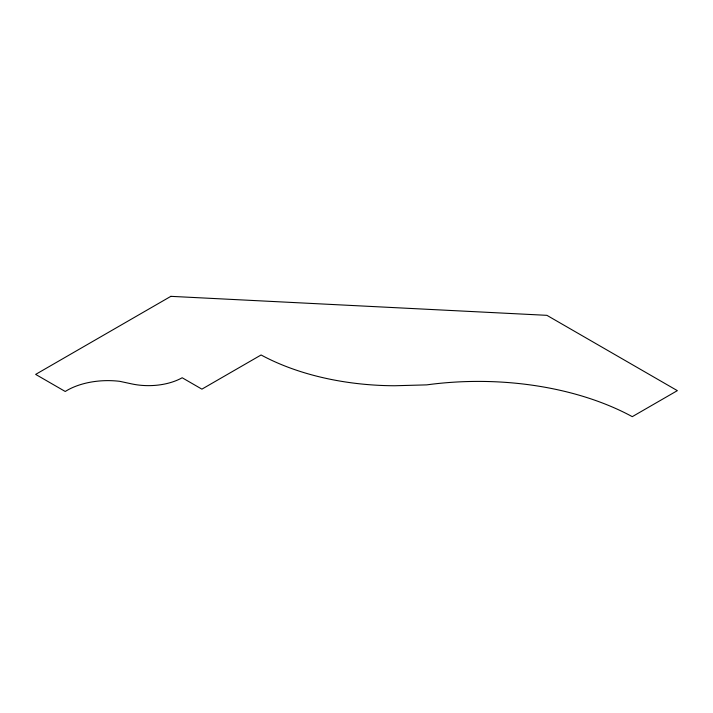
<?xml version="1.0" encoding="UTF-8"?>
<svg xmlns="http://www.w3.org/2000/svg" width="713" height="713" viewBox="0 0 713 713"><rect width="100%" height="100%" fill="white"/><g stroke="black" fill="none" stroke-linecap="round" stroke-linejoin="round"><path stroke-width="1.07" d="M170.862 296.341L35.65 374.396L65.24 391.482A57.887 33.422 0 0 1 119.775 381.33L131.673 383.888A48.315 27.896 0 0 0 182.18 377.756L201.904 389.146L261.092 354.976A197.038 113.759 0 0 0 394.788 385.751L426.713 384.877A224.613 129.677 0 0 1 632.279 416.659L677.35 390.644L546.907 315.333L170.862 296.341"/></g></svg>
